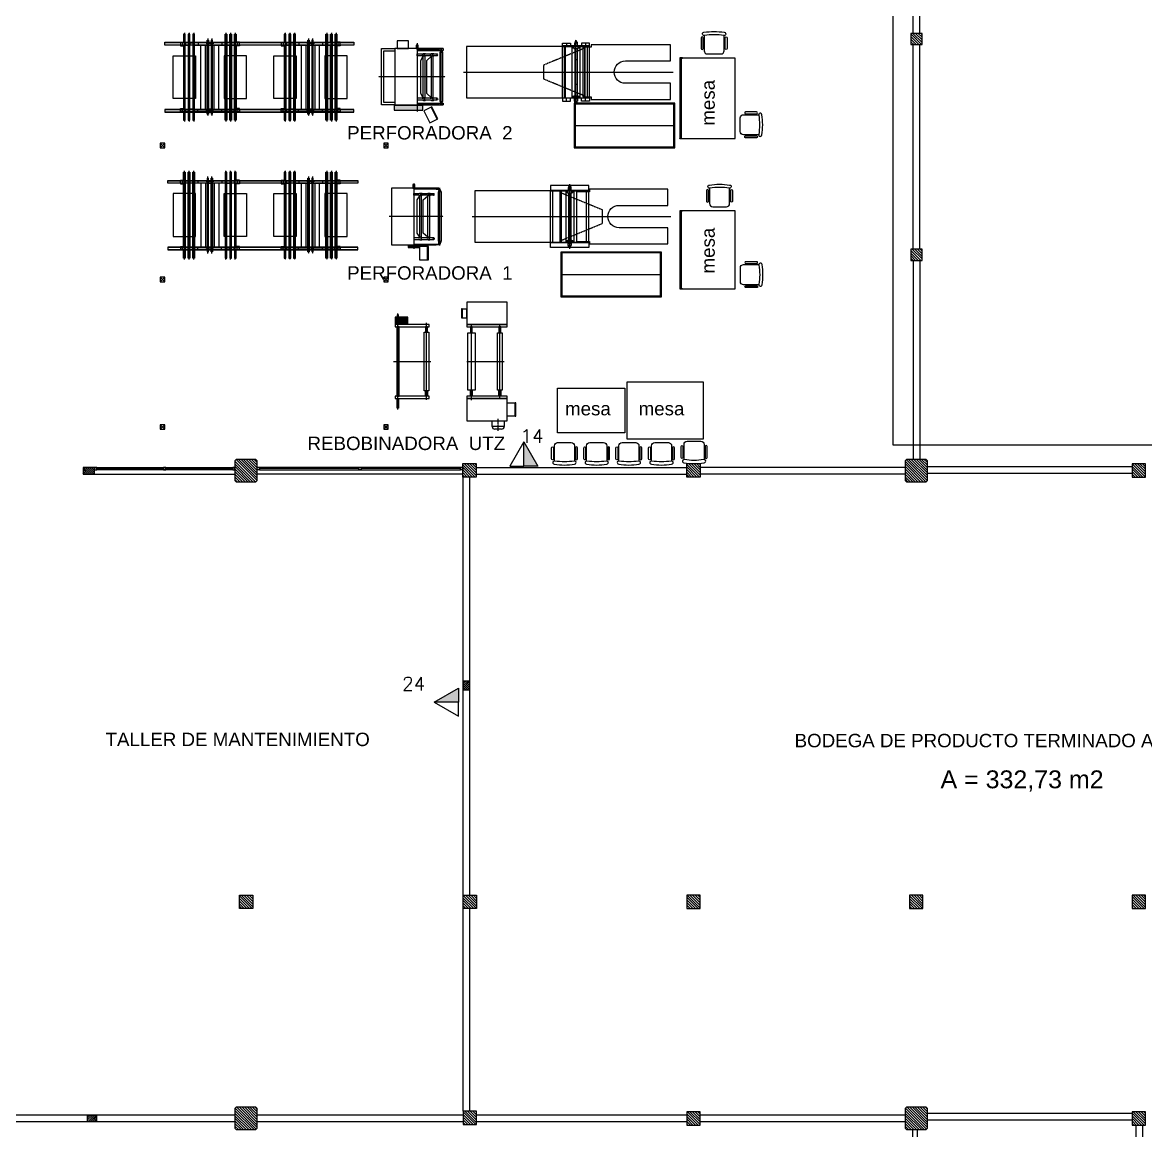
# Model space of a CAD drawing. Header units: millimetres. Extents: x -107 to 237943, y 136 to 168336.
# Drawn here: x 101058 to 126196, y 57062 to 81864 of the extents above; entities that cross this region are included whole.
import ezdxf

# ---------------------------------------------------------------- set-up
doc = ezdxf.new("R2010")
doc.units = ezdxf.units.MM
doc.linetypes.add('CENTER2', pattern=[28.575, 19.05, -3.175, 3.175, -3.175])
doc.linetypes.add('HIDDEN2', pattern=[4.7625, 3.175, -1.5875])
for name, color, linetype in [('edificios', 7, 'Continuous'), ('estructura metálica', 7, 'Continuous'), ('Extintores CO2', 1, 'Continuous'), ('Extintores pqs', 5, 'Continuous'), ('Hidrantes', 5, 'Continuous'), ('maquinaria', 7, 'Continuous'), ('mesas', 7, 'Continuous'), ('textos', 7, 'Continuous')]:
    doc.layers.add(name, color=color, linetype=linetype)
doc.layers.add('Línea Hidrante', color=1, linetype='Continuous', lineweight=60)
doc.styles.get("Standard").update_dxf_attribs({"font": 'romans.shx', "width": 0.87})
doc.styles.add('style1', font='arial.ttf')

# ---------------------------------------------------------------- blocks, each defined once
blk = doc.blocks.new('silla 1')
at = {"layer": 'mesas', "color": 7}
for points in [[(-226, 486, 1.099637), (-217, 415, -0.077974), (218, 415, 1.060123), (228, 486, 0.078404)], [(-249, 365, 1), (-290, 365), (-290, 121, 1), (-249, 121)], [(249, 365, -1), (290, 365), (290, 121, -1), (249, 121)]]:
    blk.add_lwpolyline(points, format="xyb", close=True, dxfattribs=at)
blk.add_lwpolyline([(225, 414), (225, 72, -0.414214), (153, 0), (-153, 0, -0.414214), (-225, 72), (-225, 414)], format="xyb", dxfattribs=at)
blk = doc.blocks.new('mpr 7')
at = {"layer": 'maquinaria'}
for p, q in [((-90, 765), (-90, 780)), ((-90, 780), (-20, 780)), ((-42, 765), (-42, 715)), ((28, 765), (28, 715)), ((120, 765), (120, 715)), ((300, 765), (300, 715)), ((510, 825), (510, 765)), ((510, 825), (540, 825)), ((540, 765), (540, 825)), ((600, 765), (600, 825)), ((630, 825), (600, 825)), ((630, 825), (630, 765)), ((840, 765), (840, 715)), ((1020, 765), (1020, 715)), ((1113, 765), (1113, 715)), ((1230, 780), (1160, 780)), ((1183, 765), (1183, 715)), ((1230, 765), (1230, 780)), ((-90, 715), (-90, 700)), ((-90, 700), (-20, 700)), ((370, 715), (370, -715)), ((470, 715), (470, -715)), ((510, 745), (510, -745)), ((540, -745), (540, 745)), ((540, 715), (600, 715)), ((600, -745), (600, 745)), ((630, 745), (630, -745)), ((670, 715), (670, -715)), ((770, 715), (770, -715)), ((1230, 700), (1160, 700)), ((1230, 715), (1230, 700)), ((-90, -715), (-90, -700)), ((-90, -700), (-19, -700)), ((-42, -765), (-42, -715)), ((0, -740), (0, -731)), ((28, -765), (28, -715)), ((120, -765), (120, -715)), ((300, -765), (300, -715)), ((830, -765), (830, -715)), ((1020, -765), (1020, -715)), ((1113, -765), (1113, -715)), ((1140, -740), (1140, -731)), ((1230, -700), (1160, -700)), ((1183, -765), (1183, -715)), ((1230, -715), (1230, -700)), ((-90, -765), (-90, -780)), ((-90, -780), (-19, -780)), ((510, -765), (510, -825)), ((510, -825), (540, -825)), ((540, -825), (540, -765)), ((600, -825), (600, -765)), ((630, -825), (600, -825)), ((630, -765), (630, -825)), ((1230, -780), (1159, -780)), ((1230, -765), (1230, -780))]:
    blk.add_line(p, q, dxfattribs=at)
at = {"layer": 'maquinaria', "linetype": 'CENTER2', "ltscale": 0.04}
for p, q in [((0, -994), (0, 994)), ((105, -994), (105, 994)), ((210, -994), (210, 994)), ((525, -862), (525, 862)), ((615, -862), (615, 862)), ((930, -994), (930, 994)), ((1035, -994), (1035, 994)), ((1140, -994), (1140, 994))]:
    blk.add_line(p, q, dxfattribs=at)
at = {"layer": 'maquinaria'}
for points in [[(-20, 715), (-90, 715), (-90, 765), (-20, 765)], [(85, 715), (-90, 715), (-90, 765), (85, 765)], [(-19, 765), (-19, 964), (19, 964), (19, 765)], [(86, -964), (86, 964), (125, 964), (125, 765)], [(120, 765), (190, 765)], [(230, 765), (910, 765)], [(1020, 765), (950, 765)], [(1054, -964), (1054, 964), (1016, 964), (1016, 765)], [(1055, 765), (1230, 765), (1230, 715), (1055, 715)], [(1159, 765), (1159, 964), (1121, 964), (1121, 765)], [(1160, 765), (1230, 765), (1230, 715), (1160, 715)], [(-19, -715), (-19, 715)], [(19, 715), (19, -715)], [(190, 715), (120, 715)], [(125, 715), (125, -715)], [(510, 715), (230, 715)], [(910, 715), (630, 715)], [(950, 715), (1020, 715)], [(1016, 715), (1016, -715)], [(1120, 715), (1120, -715)], [(1159, -715), (1159, 715)], [(85, -715), (-90, -715), (-90, -765), (85, -765)], [(190, -715), (120, -715)], [(510, -715), (230, -715)], [(600, -715), (540, -715)], [(910, -715), (630, -715)], [(950, -715), (1020, -715)], [(1055, -765), (1230, -765), (1230, -715), (1055, -715)], [(19, -765), (19, -964), (-19, -964), (-19, -765)], [(124, -765), (124, -964), (85, -964)], [(120, -765), (190, -765)], [(230, -765), (910, -765)], [(1020, -765), (950, -765)], [(1016, -765), (1016, -964), (1055, -964)], [(1121, -765), (1121, -964), (1159, -964), (1159, -765)]]:
    blk.add_lwpolyline(points, dxfattribs=at)
for points in [[(191, 964), (229, 964), (229, -964), (191, -964)], [(495, 745), (555, 745), (555, 765), (495, 765)], [(645, 745), (585, 745), (585, 765), (645, 765)], [(949, 964), (911, 964), (911, -964), (949, -964)], [(495, -745), (555, -745), (555, -765), (495, -765)], [(645, -745), (585, -745), (585, -765), (645, -765)]]:
    blk.add_lwpolyline(points, close=True, dxfattribs=at)
at = {"layer": 'maquinaria', "color": 4}
for points in [[(250, 480), (-250, 480), (-250, -480), (250, -480)], [(890, 480), (1390, 480), (1390, -480), (890, -480)]]:
    blk.add_lwpolyline(points, close=True, dxfattribs=at)
blk = doc.blocks.new('mesa 1')
at = {"layer": 'mesas'}
for points in [[(0, -870), (1210, -870), (1210, 870), (0, 870)], [(1241, 870), (1178, 870), (1178, 876), (1241, 876)], [(1216, -870), (1241, -870), (1241, 870), (1216, 870)], [(1241, -870), (1178, -870), (1178, -876), (1241, -876)]]:
    blk.add_lwpolyline(points, close=True, dxfattribs=at)
blk = doc.blocks.new('mesa 2')
at = {"layer": 'mesas'}
for points in [[(0, -900), (1210, -900), (1210, 900), (0, 900)], [(1241, 900), (1178, 900), (1178, 906), (1241, 906)], [(1216, -900), (1241, -900), (1241, 900), (1216, 900)], [(1241, -900), (1178, -900), (1178, -906), (1241, -906)]]:
    blk.add_lwpolyline(points, close=True, dxfattribs=at)
blk = doc.blocks.new('perf 2')
at = {"layer": 'maquinaria', "true_color": 0xff571f}
h = blk.add_hatch(color=20, dxfattribs=at)
h.dxf.hatch_style = 1
h.paths.add_polyline_path([(-415, -646), (-1055, -646), (-1055, -751), (-415, -751)])
at = {"layer": 'maquinaria', "linetype": 'CENTER2', "ltscale": 0.04}
for p, q in [((-540, 754), (-540, -785)), ((0, -645), (0, 645)), ((87, 0), (-1408, 0))]:
    blk.add_line(p, q, dxfattribs=at)
at = {"layer": 'maquinaria'}
for p, q in [((-540, 591), (-10, 591)), ((-40, 631), (-40, 611)), ((10, 591), (40, 591)), ((40, 631), (40, 591)), ((-540, -589), (-10, -589)), ((-40, -619), (-40, -629)), ((10, -589), (40, -589)), ((40, -589), (40, -629))]:
    blk.add_line(p, q, dxfattribs=at)
at = {"layer": 'maquinaria', "color": 40}
for p, q in [((-402, 521), (-364, 521)), ((-220, 521), (-182, 521)), ((-404, -469), (-404, 461)), ((-364, 461), (-402, 461)), ((-364, -469), (-364, 461)), ((-222, -469), (-222, 461)), ((-182, 461), (-220, 461)), ((-182, -469), (-182, 461)), ((-364, -469), (-402, -469)), ((-182, -469), (-220, -469)), ((-402, -529), (-364, -529)), ((-220, -529), (-182, -529))]:
    blk.add_line(p, q, dxfattribs=at)
at = {"layer": 'maquinaria', "color": 21}
for p, q in [((-95, -951), (-226, -681)), ((-93, -950), (-224, -681))]:
    blk.add_line(p, q, dxfattribs=at)
at = {"layer": 'maquinaria'}
for points in [[(-735, 806), (-990, 806), (-990, 631), (-735, 631)], [(-518, 711), (-562, 711), (-562, 631), (-518, 631)], [(35, 550), (-35, 550), (-35, -550), (35, -550)], [(10, 615), (-10, 615), (-10, 550), (10, 550)], [(10, -615), (-10, -615), (-10, -550), (10, -550)]]:
    blk.add_lwpolyline(points, close=True, dxfattribs=at)
for points in [[(-1040, -629), (-1340, -629), (-1340, 631), (-1040, 631)], [(-1040, -579), (-1290, -579), (-1290, 581), (-1040, 581)], [(40, 631), (-1040, 631), (-1040, -629), (40, -629)], [(-40, 611), (-540, 611), (-540, -619), (-40, -619)]]:
    blk.add_lwpolyline(points, dxfattribs=at)
at = {"layer": 'maquinaria', "color": 40}
for points in [[(-417, 471), (-540, 471), (-540, 511), (-417, 511)], [(-364, 511), (-235, 511)], [(-182, 511), (-91, 511)], [(-404, -469), (-461, -374), (-461, 366), (-404, 461)], [(-235, 471), (-364, 471)], [(-222, -469), (-326, -374), (-326, 366), (-222, 461)], [(-91, 471), (-182, 471)], [(-417, -479), (-540, -479), (-540, -519), (-417, -519)], [(-235, -479), (-364, -479)], [(-91, -479), (-182, -479)], [(-364, -519), (-235, -519)], [(-182, -519), (-91, -519)]]:
    blk.add_lwpolyline(points, dxfattribs=at)
at = {"layer": 'maquinaria', "color": 20, "true_color": 0xff571f}
blk.add_lwpolyline([(-415, -646), (-1055, -646), (-1055, -751), (-415, -751)], close=True, dxfattribs=at)
at = {"layer": 'maquinaria', "color": 21}
blk.add_lwpolyline([(-210, -674), (-390, -761), (-259, -1031), (-79, -943)], close=True, dxfattribs=at)
at = {"layer": 'maquinaria', "color": 40, "extrusion": (0, 0, -1)}
for centre, major_axis, ratio, start_param, end_param in [((-402, 491), (0, 30), 0.660316, 3.141593, 6.283185), ((-364, 491), (0, -30), 0.660316, -0.841069, 3.982661), ((-364, 491), (0, 20), 0.525684, 3.141593, 6.283185), ((-220, 491), (0, 30), 0.660316, 3.141593, 6.283185), ((-182, 491), (0, -30), 0.660316, -0.841069, 3.982661), ((-182, 491), (0, 20), 0.525684, 3.141593, 6.283185)]:
    blk.add_ellipse(centre, major_axis=major_axis, ratio=ratio, start_param=start_param, end_param=end_param, dxfattribs=at)
blk.add_ellipse((-91, 491), major_axis=(0, 20), ratio=0.525684, dxfattribs=at)
at = {"layer": 'maquinaria', "color": 40}
for centre, major_axis, ratio, start_param, end_param in [((-402, -499), (0, -30), 0.660316, 3.141593, 6.283185), ((-364, -499), (0, -30), 0.660316, 2.300524, 7.124254), ((-364, -499), (0, -20), 0.525684, 3.141593, 6.283185), ((-220, -499), (0, -30), 0.660316, 3.141593, 6.283185), ((-182, -499), (0, -30), 0.660316, 2.300524, 7.124254), ((-182, -499), (0, -20), 0.525684, 3.141593, 6.283185)]:
    blk.add_ellipse(centre, major_axis=major_axis, ratio=ratio, start_param=start_param, end_param=end_param, dxfattribs=at)
blk.add_ellipse((-91, -499), major_axis=(0, -20), ratio=0.525684, dxfattribs=at)
blk = doc.blocks.new('perf 1')
at = {"layer": 'maquinaria', "true_color": 0xff571f}
h = blk.add_hatch(color=20, dxfattribs=at)
h.dxf.hatch_style = 1
h.paths.add_polyline_path([(-460, -642), (-710, -642), (-710, -692), (-460, -692)])
at = {"layer": 'maquinaria', "linetype": 'CENTER2', "ltscale": 0.04}
for p, q in [((-585, 736), (-585, -726)), ((0, -645), (0, 645)), ((74, 0), (-1133, 0))]:
    blk.add_line(p, q, dxfattribs=at)
at = {"layer": 'maquinaria', "color": 40}
for p, q in [((-447, 525), (-409, 525)), ((-265, 525), (-227, 525)), ((-449, -465), (-449, 465)), ((-409, 465), (-447, 465)), ((-409, -465), (-409, 465)), ((-267, -465), (-267, 465)), ((-227, 465), (-265, 465)), ((-227, -465), (-227, 465)), ((-409, -465), (-447, -465)), ((-227, -465), (-265, -465)), ((-447, -525), (-409, -525)), ((-265, -525), (-227, -525))]:
    blk.add_line(p, q, dxfattribs=at)
at = {"layer": 'maquinaria', "color": 21}
for p, q in [((-273, -970), (-273, -670)), ((-271, -970), (-271, -670))]:
    blk.add_line(p, q, dxfattribs=at)
at = {"layer": 'maquinaria'}
for points in [[(-85, 615), (-85, 635), (-1085, 635), (-1085, -635), (-85, -635), (-85, -615)], [(-85, 615), (-585, 615), (-585, -615), (-85, -615)]]:
    blk.add_lwpolyline(points, dxfattribs=at)
for points in [[(-562, 715), (-608, 715), (-608, 635), (-562, 635)], [(-25, 635), (-80, 635), (-80, 615), (-25, 615)], [(35, 550), (-35, 550), (-35, -550), (35, -550)], [(25, 582), (-19, 582), (-19, 636), (-25, 636), (-25, 576), (25, 576)], [(10, 615), (-10, 615), (-10, 550), (10, 550)], [(-25, -636), (-80, -636), (-80, -616), (-25, -616)], [(25, -582), (-19, -582), (-19, -636), (-25, -636), (-25, -576), (25, -576)], [(10, -615), (-10, -615), (-10, -550), (10, -550)]]:
    blk.add_lwpolyline(points, close=True, dxfattribs=at)
at = {"layer": 'maquinaria', "color": 40}
for points in [[(-462, 475), (-585, 475), (-585, 515), (-462, 515)], [(-409, 515), (-280, 515)], [(-227, 515), (-136, 515)], [(-449, -465), (-506, -370), (-506, 370), (-449, 465)], [(-280, 475), (-409, 475)], [(-267, -465), (-371, -370), (-371, 370), (-267, 465)], [(-136, 475), (-227, 475)], [(-462, -475), (-585, -475), (-585, -515), (-462, -515)], [(-280, -475), (-409, -475)], [(-136, -475), (-227, -475)], [(-409, -515), (-280, -515)], [(-227, -515), (-136, -515)]]:
    blk.add_lwpolyline(points, dxfattribs=at)
at = {"layer": 'maquinaria', "color": 20, "true_color": 0xff571f}
blk.add_lwpolyline([(-460, -642), (-710, -642), (-710, -692), (-460, -692)], close=True, dxfattribs=at)
at = {"layer": 'maquinaria', "color": 21}
blk.add_lwpolyline([(-255, -670), (-455, -670), (-455, -970), (-255, -970)], close=True, dxfattribs=at)
at = {"layer": 'maquinaria', "color": 40, "extrusion": (0, 0, -1)}
for centre, major_axis, ratio, start_param, end_param in [((-447, 495), (0, 30), 0.660316, 3.141593, 6.283185), ((-409, 495), (0, -30), 0.660316, -0.841069, 3.982661), ((-409, 495), (0, 20), 0.525684, 3.141593, 6.283185), ((-265, 495), (0, 30), 0.660316, 3.141593, 6.283185), ((-227, 495), (0, -30), 0.660316, -0.841069, 3.982661), ((-227, 495), (0, 20), 0.525684, 3.141593, 6.283185)]:
    blk.add_ellipse(centre, major_axis=major_axis, ratio=ratio, start_param=start_param, end_param=end_param, dxfattribs=at)
blk.add_ellipse((-136, 495), major_axis=(0, 20), ratio=0.525684, dxfattribs=at)
at = {"layer": 'maquinaria', "color": 40}
for centre, major_axis, ratio, start_param, end_param in [((-447, -495), (0, -30), 0.660316, 3.141593, 6.283185), ((-409, -495), (0, -30), 0.660316, 2.300524, 7.124254), ((-409, -495), (0, -20), 0.525684, 3.141593, 6.283185), ((-265, -495), (0, -30), 0.660316, 3.141593, 6.283185), ((-227, -495), (0, -30), 0.660316, 2.300524, 7.124254), ((-227, -495), (0, -20), 0.525684, 3.141593, 6.283185)]:
    blk.add_ellipse(centre, major_axis=major_axis, ratio=ratio, start_param=start_param, end_param=end_param, dxfattribs=at)
blk.add_ellipse((-136, -495), major_axis=(0, -20), ratio=0.525684, dxfattribs=at)
blk = doc.blocks.new('maq 1')
at = {"layer": 'maquinaria', "color": 46}
for p, q in [((428, 696), (-428, 696)), ((-428, 696), (-428, 586)), ((-302, 586), (-302, 576)), ((-145, 586), (-145, 576)), ((-90, 576), (-90, -576)), ((-37, 586), (-37, 576)), ((-25, 530), (-25, -594)), ((-24, 674), (-24, 650)), ((-24, 674), (24, 674)), ((24, 674), (24, 650)), ((25, 530), (25, -594)), ((37, 586), (37, 576)), ((90, 576), (90, -576)), ((145, 586), (145, 576)), ((302, 586), (302, 576)), ((428, 586), (428, 696)), ((25, 276), (-25, 276)), ((25, -276), (-25, -276)), ((-428, -696), (-428, -586)), ((428, -696), (-428, -696)), ((-330, -586), (-330, -576)), ((-142, -586), (-142, -576)), ((-37, -586), (-37, -576)), ((-24, -674), (-24, -650)), ((-24, -674), (24, -674)), ((24, -674), (24, -650)), ((37, -586), (37, -576)), ((142, -586), (142, -576)), ((330, -586), (330, -576)), ((428, -586), (428, -696))]:
    blk.add_line(p, q, dxfattribs=at)
at = {"layer": 'maquinaria', "color": 46, "linetype": 'HIDDEN2', "ltscale": 0.07}
for p, q in [((-428, -576), (-428, 576)), ((-378, -576), (-378, 576)), ((-198, 576), (-198, -575)), ((-192, 576), (-192, -575)), ((-192, 534), (728, 155)), ((378, -576), (378, 576)), ((428, -576), (428, 576)), ((728, 155), (728, -155)), ((-192, -534), (728, -155))]:
    blk.add_line(p, q, dxfattribs=at)
at = {"layer": 'maquinaria', "linetype": 'CENTER2', "ltscale": 0.04}
blk.add_line((0, -722), (0, 722), dxfattribs=at)
at = {"layer": 'maquinaria', "color": 46}
for points in [[(-428, 576), (428, 576), (428, 586), (-428, 586)], [(50, 570), (-50, 570), (-50, 530), (50, 530)], [(-34, 650), (-34, 596), (34, 596), (34, 650)], [(-428, -576), (428, -576), (428, -586), (-428, -586)], [(50, -570), (-50, -570), (-50, -530), (50, -530)], [(-34, -650), (-34, -596), (34, -596), (34, -650)]]:
    blk.add_lwpolyline(points, close=True, dxfattribs=at)
for points in [[(50, 540), (70, 540), (70, 576), (-70, 576), (-70, 540), (-50, 540)], [(-20, 596), (-20, 586), (20, 586), (20, 596)], [(16, 674), (16, 691), (-16, 691), (-16, 674)], [(50, -540), (70, -540), (70, -576), (-70, -576), (-70, -540), (-50, -540)], [(-20, -596), (-20, -586), (20, -586), (20, -596)], [(16, -674), (16, -691), (-16, -691), (-16, -674)]]:
    blk.add_lwpolyline(points, dxfattribs=at)
blk = doc.blocks.new('maq 2')
at = {"layer": 'maquinaria', "color": 46, "linetype": 'HIDDEN2', "ltscale": 0.07}
for p, q in [((192, 534), (-728, 155)), ((-305, -576), (-305, 576)), ((-255, -576), (-255, 576)), ((192, 576), (192, -575)), ((198, 576), (198, -575)), ((255, -576), (255, 576)), ((305, -576), (305, 576)), ((-728, 155), (-728, -155)), ((192, -534), (-728, -155))]:
    blk.add_line(p, q, dxfattribs=at)
at = {"layer": 'maquinaria', "color": 46}
for p, q in [((-210, 651), (-210, 586)), ((-120, 586), (-120, 576)), ((-90, 576), (-90, -576)), ((-37, 586), (-37, 576)), ((-25, 530), (-25, -594)), ((-24, 674), (-24, 650)), ((-24, 674), (24, 674)), ((24, 674), (24, 650)), ((25, 530), (25, -594)), ((37, 586), (37, 576)), ((90, 576), (90, -576)), ((120, 586), (120, 576)), ((210, 651), (210, 586)), ((25, 276), (-25, 276)), ((25, -276), (-25, -276)), ((-210, -651), (-210, -586)), ((-142, -586), (-142, -576)), ((-37, -586), (-37, -576)), ((-24, -674), (-24, -650)), ((-24, -674), (24, -674)), ((24, -674), (24, -650)), ((37, -586), (37, -576)), ((142, -586), (142, -576)), ((210, -651), (210, -586))]:
    blk.add_line(p, q, dxfattribs=at)
at = {"layer": 'maquinaria', "linetype": 'CENTER2', "ltscale": 0.04}
blk.add_line((0, -722), (0, 722), dxfattribs=at)
at = {"layer": 'maquinaria', "color": 46}
for points in [[(-305, 586), (-305, 651), (-125, 651), (-125, 586)], [(50, 540), (70, 540), (70, 576), (-70, 576), (-70, 540), (-50, 540)], [(-20, 596), (-20, 586), (20, 586), (20, 596)], [(16, 674), (16, 691), (-16, 691), (-16, 674)], [(305, 586), (305, 651), (125, 651), (125, 586)], [(-305, -586), (-305, -651), (-125, -651), (-125, -586)], [(50, -540), (70, -540), (70, -576), (-70, -576), (-70, -540), (-50, -540)], [(-20, -596), (-20, -586), (20, -586), (20, -596)], [(16, -674), (16, -691), (-16, -691), (-16, -674)], [(305, -586), (305, -651), (125, -651), (125, -586)]]:
    blk.add_lwpolyline(points, dxfattribs=at)
for points in [[(-305, 576), (305, 576), (305, 586), (-305, 586)], [(50, 570), (-50, 570), (-50, 530), (50, 530)], [(-34, 650), (-34, 596), (34, 596), (34, 650)], [(-305, -576), (305, -576), (305, -586), (-305, -586)], [(50, -570), (-50, -570), (-50, -530), (50, -530)], [(-34, -650), (-34, -596), (34, -596), (34, -650)]]:
    blk.add_lwpolyline(points, close=True, dxfattribs=at)
blk = doc.blocks.new('reb UTZ')
at = {"layer": 'maquinaria', "true_color": 0xff571f}
h = blk.add_hatch(color=20, dxfattribs=at)
h.dxf.hatch_style = 1
h.paths.add_polyline_path([(-2340, 832), (-2295, 832), (-2295, 992), (-2340, 992)])
h.paths.add_polyline_path([(-2265, 832), (-2060, 832), (-2060, 992), (-2265, 992)])
at = {"layer": 'maquinaria', "linetype": 'CENTER2', "ltscale": 0.04}
for p, q in [((-2280, -1075), (-2280, 1075)), ((-1640, -861), (-1640, 861)), ((-635, -864), (-635, 814)), ((0, -814), (0, 814)), ((-737, 0), (96, 0)), ((-2377, 0), (-1544, 0))]:
    blk.add_line(p, q, dxfattribs=at)
at = {"layer": 'maquinaria'}
for p, q in [((-2280, 777), (-2280, 827)), ((-2280, -828), (-2280, -778)), ((-170, -1456), (-170, -1326)), ((100, -1456), (-170, -1456)), ((100, -1326), (100, -1456)), ((40, -1516), (-110, -1516))]:
    blk.add_line(p, q, dxfattribs=at)
at = {"layer": 'maquinaria', "linetype": 'CENTER2'}
blk.add_line((-35, -1550), (-35, -1283), dxfattribs=at)
at = {"layer": 'maquinaria'}
for points in [[(165, 1324), (-735, 1324), (-735, 824), (165, 824)], [(-2265, 1047), (-2295, 1047), (-2295, 827), (-2265, 827)], [(-843, 1176), (-860, 1176), (-860, 973), (-843, 973)], [(-735, 1174), (-843, 1174), (-843, 974), (-735, 974)], [(-1580, 827), (-2340, 827), (-2340, 777), (-1580, 777)], [(-2255, 777), (-2305, 777), (-2305, -778), (-2255, -778)], [(-1620, 777), (-1660, 777), (-1660, 657), (-1620, 657)], [(165, 824), (-735, 824), (-735, 774), (165, 774)], [(-615, 774), (-655, 774), (-655, 644), (-615, 644)], [(20, 774), (-20, 774), (-20, 644), (20, 644)], [(-1695, 657), (-1585, 657), (-1585, -658), (-1695, -658)], [(-715, 644), (-555, 644), (-555, -646), (-715, -646)], [(-55, 644), (55, 644), (55, -646), (-55, -646)], [(-1620, -778), (-1660, -778), (-1660, -658), (-1620, -658)], [(-615, -776), (-655, -776), (-655, -646), (-615, -646)], [(20, -776), (-20, -776), (-20, -646), (20, -646)], [(-1580, -778), (-2340, -778), (-2340, -828), (-1580, -828)], [(-2265, -1048), (-2295, -1048), (-2295, -828), (-2265, -828)], [(165, -776), (-735, -776), (-735, -826), (165, -826)], [(165, -826), (-735, -826), (-735, -1326), (165, -1326)], [(165, -926), (334, -926), (334, -1226), (165, -1226)], [(362, -926), (342, -926), (342, -1226), (362, -1226)]]:
    blk.add_lwpolyline(points, close=True, dxfattribs=at)
at = {"layer": 'maquinaria', "color": 30}
blk.add_lwpolyline([(-2295, 992), (-2340, 992), (-2340, 832), (-2295, 832)], dxfattribs=at)
at = {"layer": 'maquinaria', "color": 20, "true_color": 0xff571f}
blk.add_lwpolyline([(-2265, 832), (-2060, 832), (-2060, 992), (-2265, 992)], dxfattribs=at)
at = {"layer": 'maquinaria'}
for centre, start, end in [((-110, -1456), 180, 270), ((40, -1456), 270, 0)]:
    blk.add_arc(centre, 60, start, end, dxfattribs=at)
blk = doc.blocks.new('A$C375343D7')
at = {"layer": 'Extintores pqs', "lineweight": -2}
blk.add_hatch(color=256, dxfattribs=at).paths.add_polyline_path([(0, 0.9), (0, 0), (0.52, 0)])
for p, q in [((0, 0.9), (-0.52, 0)), ((0, 0), (0, 0.9)), ((0, 0.9), (0.52, 0)), ((-0.52, 0), (0, 0)), ((0.52, 0), (0, 0))]:
    blk.add_line(p, q, dxfattribs=at)

msp = doc.modelspace()

# ---------------------------------------------------------------- hatches: boundary and pattern name
at = {"layer": 'edificios'}
h = msp.add_hatch(dxfattribs=at)
h.set_pattern_fill('ANSI31', color=1, scale=13, angle=270)
h.paths.add_polyline_path([(121263, 117964), (120913, 117964), (120913, 117654), (121263, 117654)])
h.paths.add_polyline_path([(121263, 113899), (120913, 113899), (120913, 113599), (121263, 113599)])
h.paths.add_polyline_path([(121263, 109839), (120913, 109839), (120913, 109539), (121263, 109539)])
h.paths.add_polyline_path([(120843, 105899), (120813, 105869), (120813, 105429), (120843, 105399), (121283, 105399), (121313, 105429), (121313, 105869), (121283, 105899)])
h.paths.add_polyline_path([(121193, 100684), (120943, 100684), (120943, 100934), (121193, 100934)])
h.paths.add_polyline_path([(121193, 95854), (120943, 95854), (120943, 96104), (121193, 96104)])
h.paths.add_polyline_path([(121193, 91029), (120943, 91029), (120943, 91279), (121193, 91279)])
h.paths.add_polyline_path([(120843, 86574), (120813, 86544), (120813, 86104), (120843, 86074), (121283, 86074), (121313, 86104), (121313, 86544), (121283, 86574)])
h.paths.add_polyline_path([(121193, 81619), (120943, 81619), (120943, 81369), (121193, 81369)])
h.paths.add_polyline_path([(121193, 76789), (120943, 76789), (120943, 76539), (121193, 76539)])
h = msp.add_hatch(dxfattribs=at)
h.set_pattern_fill('ANSI31', color=1, scale=13, angle=270)
h.paths.add_polyline_path([(99288, 81349), (98988, 81349), (98988, 81649), (99288, 81649)])
h.paths.add_polyline_path([(99288, 76819), (98988, 76819), (98988, 76519), (99288, 76519)])
h.paths.add_polyline_path([(99288, 71689), (98988, 71689), (98988, 71989), (99288, 71989)])
h.paths.add_polyline_path([(99288, 66859), (98988, 66859), (98988, 67159), (99288, 67159)])
h.paths.add_polyline_path([(99288, 62029), (98988, 62029), (98988, 62329), (99288, 62329)])
h.paths.add_polyline_path([(99288, 57199), (98988, 57199), (98988, 57499), (99288, 57499)])
h.paths.add_polyline_path([(105843, 57582), (105813, 57552), (105813, 57112), (105843, 57082), (106283, 57082), (106313, 57112), (106313, 57552), (106283, 57582)])
h.paths.add_polyline_path([(106213, 62029), (105913, 62029), (105913, 62329), (106213, 62329)])
h.paths.add_polyline_path([(111223, 62029), (110923, 62029), (110923, 62329), (111223, 62329)])
h.paths.add_polyline_path([(110923, 57199), (111223, 57199), (111223, 57499), (110923, 57499)])
h.paths.add_polyline_path([(115926, 62029), (116226, 62029), (116226, 62329), (115926, 62329)])
h = msp.add_hatch(dxfattribs=at)
h.set_pattern_fill('ANSI31', color=256, scale=10, angle=270, style=0)
h.set_pattern_definition([(315, (103220.494, 1039440.88), (22.4506403, 22.4506403), [])])
h.paths.add_polyline_path([(102673, 71904), (102413, 71904), (102413, 71754), (102673, 71754)])
h = msp.add_hatch(dxfattribs=at)
h.set_pattern_fill('ANSI31', color=1, scale=13, angle=270)
h.paths.add_polyline_path([(116226, 71689), (115926, 71689), (115926, 71989), (116226, 71989)])
h.paths.add_polyline_path([(111213, 71689), (110913, 71689), (110913, 71989), (111213, 71989)])
h.paths.add_polyline_path([(105843, 72084), (105813, 72054), (105813, 71614), (105843, 71584), (106283, 71584), (106313, 71614), (106313, 72054), (106283, 72084)])
h = msp.add_hatch(dxfattribs=at)
h.set_pattern_fill('ANSI31', color=1, scale=13, angle=270)
h.paths.add_polyline_path([(120913, 62029), (121213, 62029), (121213, 62329), (120913, 62329)])
h.paths.add_polyline_path([(120843, 57582), (120813, 57552), (120813, 57112), (120843, 57082), (121283, 57082), (121313, 57112), (121313, 57552), (121283, 57582)])
h.paths.add_polyline_path([(125893, 62029), (126193, 62029), (126193, 62329), (125893, 62329)])
h.paths.add_polyline_path([(125893, 57182), (126193, 57182), (126193, 57482), (125893, 57482)])
h.paths.add_polyline_path([(120843, 72084), (120813, 72054), (120813, 71614), (120843, 71584), (121283, 71584), (121313, 71614), (121313, 72054), (121283, 72084)])
h.paths.add_polyline_path([(125893, 71684), (126193, 71684), (126193, 71984), (125893, 71984)])
h.paths.add_polyline_path([(130877, 71684), (131177, 71684), (131177, 71984), (130877, 71984)])
h.paths.add_polyline_path([(130872, 62024), (131182, 62024), (131182, 62334), (130872, 62334)])
h.paths.add_polyline_path([(130872, 57237), (131182, 57237), (131182, 57547), (130872, 57547)])
h.paths.add_polyline_path([(135863, 57199), (136173, 57199), (136173, 57509), (135863, 57509)])
h.paths.add_polyline_path([(135868, 62029), (136168, 62029), (136168, 62329), (135868, 62329)])
h = msp.add_hatch(dxfattribs=at)
h.set_pattern_fill('ANSI31', color=1, scale=10, angle=180, style=0)
h.set_pattern_definition([(225, (1078609.476, 66316.548), (22.4506403, -22.4506403), [])])
h.paths.add_polyline_path([(111073, 66924), (111073, 67124), (110923, 67124), (110923, 66924)])
h = msp.add_hatch(dxfattribs=at)
h.set_pattern_fill('ANSI31', color=1, scale=10, angle=180, style=0)
h.set_pattern_definition([(225, (1066649.476, 63915.818), (22.4506403, -22.4506403), [])])
h.paths.add_polyline_path([(102715, 57259), (102515, 57259), (102515, 57409), (102715, 57409)])
h = msp.add_hatch(dxfattribs=at)
h.set_pattern_fill('ANSI31', color=1, scale=13, angle=270)
h.paths.add_polyline_path([(115926, 57182), (116226, 57182), (116226, 57482), (115926, 57482)])

# ---------------------------------------------------------------- linework, layer by layer
for p, q in [((120993, 81619), (120993, 86074)), ((121143, 81619), (121143, 86074)), ((120993, 76789), (120993, 81369)), ((121143, 76789), (121143, 81369)), ((120993, 76539), (120993, 72084)), ((121143, 76539), (121143, 72084)), ((102413, 71904), (105813, 71904)), ((110913, 71904), (106313, 71904)), ((110913, 71904), (106356, 71904)), ((111213, 71904), (115926, 71904)), ((111236, 71904), (115926, 71904)), ((120813, 71904), (116226, 71904)), ((121313, 71926), (125893, 71926)), ((102413, 71754), (105813, 71754)), ((102723, 71879), (104218, 71879)), ((105763, 71854), (102723, 71854)), ((104268, 71879), (105763, 71879)), ((110913, 71754), (106313, 71754)), ((108588, 71879), (106363, 71879)), ((106363, 71854), (110863, 71854)), ((110863, 71879), (108638, 71879)), ((110923, 57499), (110923, 71689)), ((111073, 62329), (111073, 71689)), ((111213, 71754), (115926, 71754)), ((120813, 71754), (116226, 71754)), ((121313, 71776), (125893, 71776)), ((111073, 57499), (111073, 62029)), ((125887, 57447), (121313, 57447)), ((120988, 48509), (120988, 57082)), ((121088, 48509), (121088, 57082)), ((125887, 57297), (121313, 57297)), ((125988, 48509), (125988, 57182)), ((126138, 48509), (126138, 57182))]:
    msp.add_line(p, q, dxfattribs=at)
at = {"layer": 'edificios', "ltscale": 0.25}
for p, q in [((105813, 57409), (99288, 57409)), ((110923, 57409), (106313, 57409)), ((115926, 57409), (111223, 57409)), ((120813, 57409), (116226, 57409)), ((105813, 57259), (99288, 57259)), ((110923, 57259), (106313, 57259)), ((115926, 57259), (111223, 57259)), ((120813, 57259), (116226, 57259))]:
    msp.add_line(p, q, dxfattribs=at)
at = {"layer": 'edificios', "color": 1}
for points in [[(121193, 81619), (120943, 81619), (120943, 81369), (121193, 81369)], [(121193, 76789), (120943, 76789), (120943, 76539), (121193, 76539)], [(105843, 72084), (105813, 72054), (105813, 71614), (105843, 71584), (106283, 71584), (106313, 71614), (106313, 72054), (106283, 72084)], [(111213, 71689), (110913, 71689), (110913, 71989), (111213, 71989)], [(116226, 71689), (115926, 71689), (115926, 71989), (116226, 71989)], [(120843, 72084), (120813, 72054), (120813, 71614), (120843, 71584), (121283, 71584), (121313, 71614), (121313, 72054), (121283, 72084)], [(125893, 71684), (126193, 71684), (126193, 71984), (125893, 71984)], [(111073, 66924), (111073, 67124), (110923, 67124), (110923, 66924)], [(106213, 62029), (105913, 62029), (105913, 62329), (106213, 62329)], [(111223, 62029), (110923, 62029), (110923, 62329), (111223, 62329)], [(115926, 62029), (116226, 62029), (116226, 62329), (115926, 62329)], [(120913, 62029), (121213, 62029), (121213, 62329), (120913, 62329)], [(125893, 62029), (126193, 62029), (126193, 62329), (125893, 62329)], [(105843, 57582), (105813, 57552), (105813, 57112), (105843, 57082), (106283, 57082), (106313, 57112), (106313, 57552), (106283, 57582)], [(120843, 57582), (120813, 57552), (120813, 57112), (120843, 57082), (121283, 57082), (121313, 57112), (121313, 57552), (121283, 57582)], [(102715, 57259), (102515, 57259), (102515, 57409), (102715, 57409)], [(110923, 57199), (111223, 57199), (111223, 57499), (110923, 57499)], [(115926, 57182), (116226, 57182), (116226, 57482), (115926, 57482)], [(125893, 57182), (126193, 57182), (126193, 57482), (125893, 57482)]]:
    msp.add_lwpolyline(points, close=True, dxfattribs=at)
at = {"layer": 'edificios'}
for points in [[(102673, 71904), (102413, 71904), (102413, 71754), (102673, 71754)], [(102723, 71904), (102673, 71904), (102673, 71854), (102723, 71854)], [(104268, 71904), (104218, 71904), (104218, 71854), (104268, 71854)], [(105813, 71904), (105763, 71904), (105763, 71854), (105813, 71854)], [(106313, 71904), (106363, 71904), (106363, 71854), (106313, 71854)], [(108588, 71904), (108638, 71904), (108638, 71854), (108588, 71854)], [(110863, 71904), (110913, 71904), (110913, 71854), (110863, 71854)]]:
    msp.add_lwpolyline(points, close=True, dxfattribs=at)
at = {"layer": 'estructura metálica', "color": 40}
for p, q in [((104243, 79059), (104143, 79159)), ((104143, 79059), (104243, 79159)), ((109243, 79059), (109143, 79159)), ((109143, 79059), (109243, 79159)), ((104243, 76059), (104143, 76159)), ((104143, 76059), (104243, 76159)), ((109243, 76059), (109143, 76159)), ((109143, 76059), (109243, 76159)), ((104143, 72759), (104243, 72859)), ((104243, 72759), (104143, 72859)), ((109243, 72759), (109143, 72859)), ((109143, 72759), (109243, 72859))]:
    msp.add_line(p, q, dxfattribs=at)
for points in [[(104243, 79159), (104143, 79159), (104143, 79059), (104243, 79059)], [(109243, 79159), (109143, 79159), (109143, 79059), (109243, 79059)], [(104243, 76159), (104143, 76159), (104143, 76059), (104243, 76059)], [(109243, 76159), (109143, 76159), (109143, 76059), (109243, 76059)], [(104243, 72859), (104143, 72859), (104143, 72759), (104243, 72759)], [(109243, 72859), (109143, 72859), (109143, 72759), (109243, 72759)]]:
    msp.add_lwpolyline(points, close=True, dxfattribs=at)
at = {"layer": 'Línea Hidrante', "lineweight": -2}
msp.add_lwpolyline([(18282, 114970), (58949, 114970), (58949, 121714), (120541, 121714), (120541, 109238), (128718, 109238), (128718, 107899), (120541, 107899), (120541, 95724), (135868, 95724), (135868, 95724), (120541, 95724), (120541, 72411), (135683, 72411), (135683, 48713), (126138, 48713)], dxfattribs=at)
at = {"layer": 'maquinaria', "color": 142}
for p, q in [((104243, 81413), (108473, 81413)), ((104243, 81365), (108473, 81365)), ((104243, 79913), (108473, 79913)), ((104243, 79865), (108473, 79865)), ((104313, 78321), (108563, 78321)), ((104313, 78273), (108563, 78273)), ((104313, 76831), (108563, 76831)), ((104313, 76783), (108563, 76783))]:
    msp.add_line(p, q, dxfattribs=at)
at = {"layer": 'maquinaria', "linetype": 'CENTER2', "ltscale": 0.04}
for p, q in [((110930, 80752), (115619, 80752)), ((111122, 77520), (115570, 77520))]:
    msp.add_line(p, q, dxfattribs=at)
at = {"layer": 'maquinaria', "color": 142}
for points in [[(108473, 81359), (104243, 81359), (104243, 81419), (108473, 81419)], [(108473, 79919), (104243, 79919), (104243, 79859), (108473, 79859)], [(108563, 78267), (104313, 78267), (104313, 78327), (108563, 78327)], [(108563, 76837), (104313, 76837), (104313, 76777), (108563, 76777)]]:
    msp.add_lwpolyline(points, close=True, dxfattribs=at)
at = {"layer": 'mesas'}
for p, q in [((113410, 79558), (115660, 79558)), ((113110, 76225), (115360, 76225))]:
    msp.add_line(p, q, dxfattribs=at)
for points in [[(113215, 81327), (110993, 81327), (110993, 80177), (113215, 80177)], [(115660, 80058), (113410, 80058), (113410, 79058), (115660, 79058)], [(115640, 80038), (113430, 80038), (113430, 79078), (115640, 79078)], [(113092, 78095), (111180, 78095), (111180, 76945), (113092, 76945)], [(115360, 76725), (113110, 76725), (113110, 75725), (115360, 75725)], [(115340, 76705), (113130, 76705), (113130, 75745), (115340, 75745)], [(113037, 73679), (114537, 73679), (114537, 72679), (113037, 72679)], [(114595, 73819), (116295, 73819), (116295, 72539), (114595, 72539)]]:
    msp.add_lwpolyline(points, close=True, dxfattribs=at)
for points in [[(113790, 81308), (113602, 81308), (113602, 80196), (113790, 80196), (113790, 80142), (115562, 80142), (115562, 80502), (114552, 80502, -1), (114552, 81002), (115562, 81002), (115562, 81362), (113790, 81362)], [(113750, 78076), (113462, 78076), (113462, 76964), (113750, 76964), (113750, 76910), (115502, 76910), (115502, 77270), (114412, 77270, -1), (114412, 77770), (115502, 77770), (115502, 78130), (113750, 78130)]]:
    msp.add_lwpolyline(points, format="xyb", close=True, dxfattribs=at)

# ---------------------------------------------------------------- block references
at = {"layer": 'Extintores CO2', "xscale": 603.838934759394, "yscale": 603.838934759394, "zscale": 603.838934759394}
msp.add_blockref('A$C375343D7', (112280, 71935), dxfattribs=at)
at = {"layer": 'Extintores CO2', "xscale": 603.838934759394, "yscale": 603.838934759394, "zscale": 603.838934759394, "rotation": 90.00000000000617}
msp.add_blockref('A$C375343D7', (110814, 66648), dxfattribs=at)
at = {"layer": 'maquinaria', "rotation": 180}
for p in [(105822, 80639), (108077, 80639), (108077, 77552)]:
    msp.add_blockref('mpr 7', p, dxfattribs=at)
at = {"layer": 'maquinaria'}
for name, p in [('perf 2', (110433, 80648)), ('maq 2', (113447, 80752)), ('mpr 7', (104682, 77552)), ('perf 1', (110400, 77520)), ('maq 1', (113307, 77520)), ('reb UTZ', (111742, 74276))]:
    msp.add_blockref(name, p, dxfattribs=at)
at = {"layer": 'mesas', "xscale": -1}
for p in [(116540, 81158), (116661, 77739)]:
    msp.add_blockref('silla 1', p, dxfattribs=at)
at = {"layer": 'mesas'}
for name, p, rotation in [('mesa 2', (117012, 80164), 180), ('silla 1', (117123, 79573), 270), ('mesa 1', (117012, 76774), 180), ('silla 1', (117127, 76219), 270), ('silla 1', (113190, 72462), 180), ('silla 1', (113911, 72462), 180), ('silla 1', (114631, 72462), 180), ('silla 1', (115362, 72462), 180), ('silla 1', (116090, 72493), 180)]:
    msp.add_blockref(name, p, dxfattribs=dict(at, rotation=rotation))

# ---------------------------------------------------------------- texts
at = {"layer": 'Hidrantes', "color": 5, "lineweight": 30}
for s, p in [('14', (112205, 72456)), ('24', (109556, 66913))]:
    msp.add_text(s, height=300.2, dxfattribs=at).set_placement(p)
at = {"layer": 'textos', "style": 'style1'}
for p in [(116553, 79553), (116553, 76245)]:
    msp.add_text('mesa', height=300, rotation=90, dxfattribs=at).set_placement(p)
for s, height, p in [('PERFORADORA  2', 300, (108325, 79244)), ('PERFORADORA  1', 300, (108325, 76107)), ('mesa', 300, (113202, 73070)), ('mesa', 300, (114849, 73070)), ('REBOBINADORA  UTZ', 300, (107438, 72293)), ('TALLER DE MANTENIMIENTO', 300, (102918, 65667)), ('BODEGA DE PRODUCTO TERMINADO AGRICOLA', 300, (118341, 65641)), ('A = 332,73 m2', 400, (121607, 64723))]:
    msp.add_text(s, height=height, dxfattribs=at).set_placement(p)

doc.saveas('drawing.dxf')
